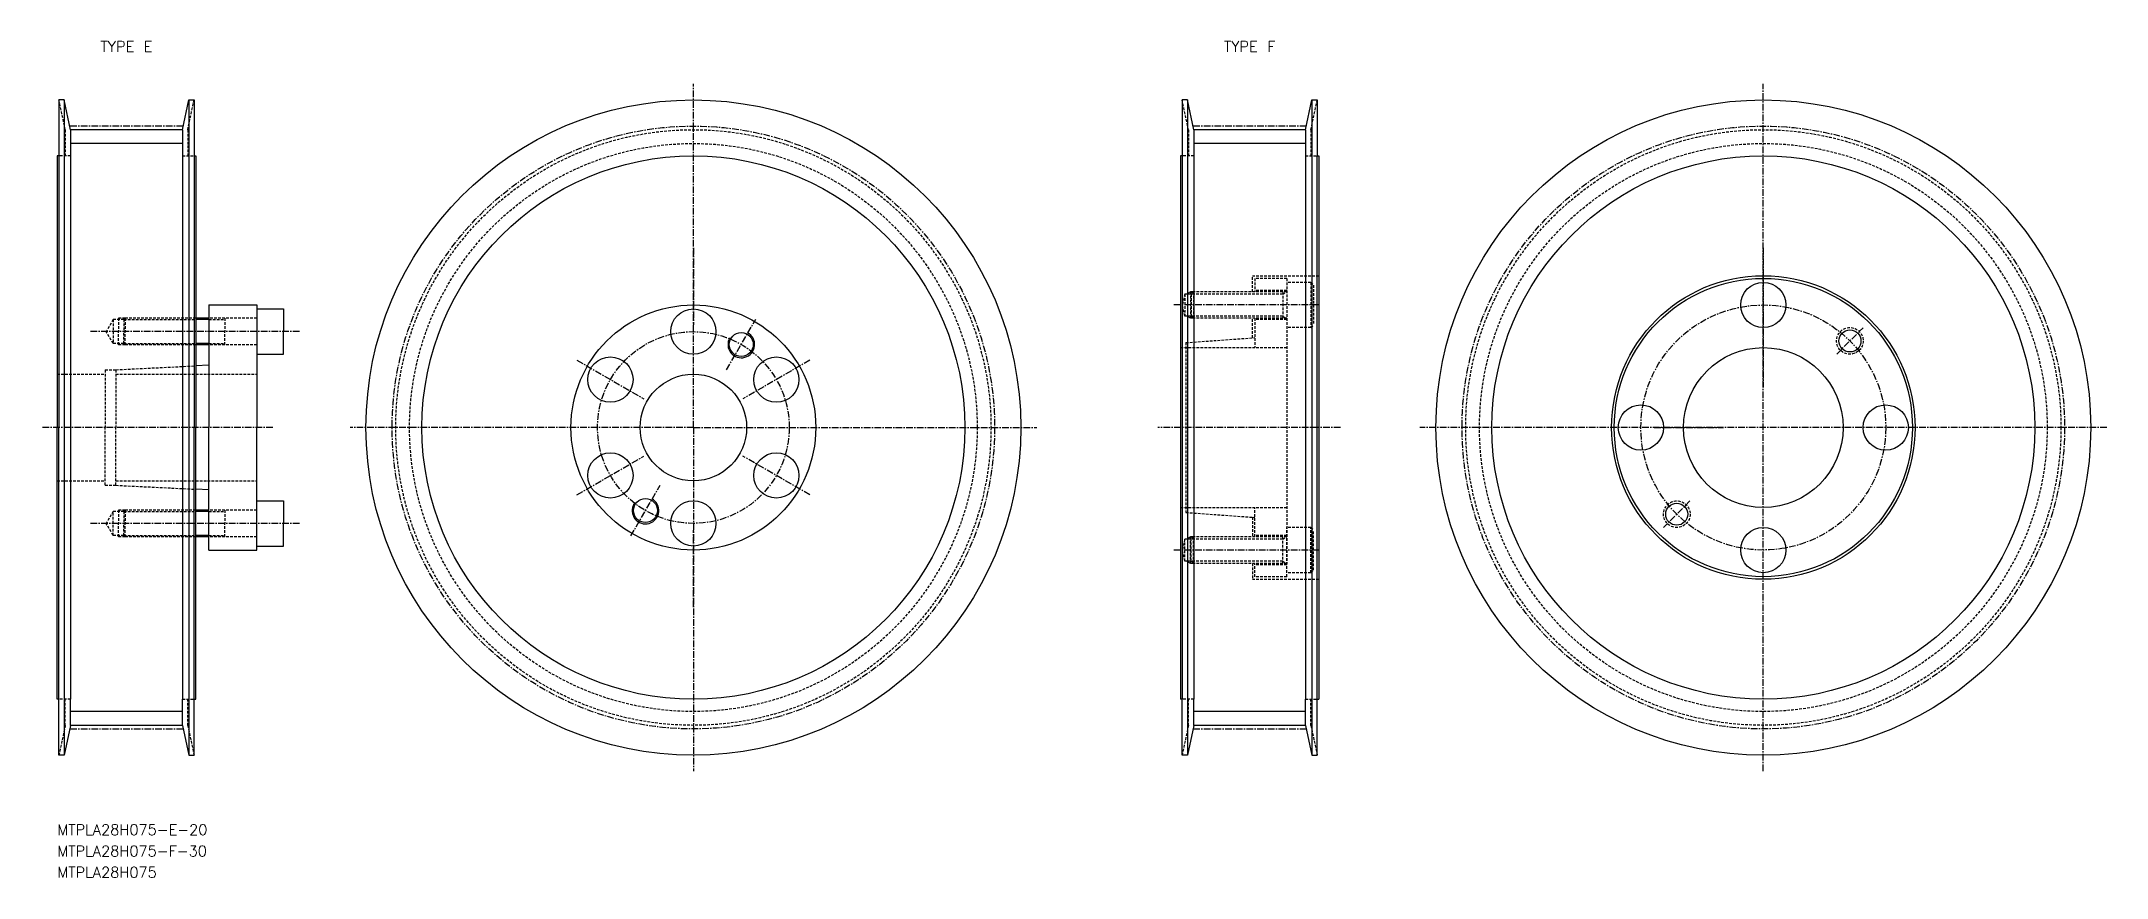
# Model space of a CAD drawing. Extents: x 301 to 689, y 1609 to 1766.
import ezdxf
from ezdxf.enums import TextEntityAlignment as Align

# ---------------------------------------------------------------- set-up
doc = ezdxf.new("R2010")
doc.units = 0
doc.linetypes.add('CENTER', pattern=[2, 1.25, -0.25, 0.25, -0.25])
doc.linetypes.add('DASHED', pattern=[0.75, 0.5, -0.25])
doc.layers.get('0').update_dxf_attribs({"linetype": 'CONTINUOUS'})
doc.layers.add('CENTER', color=1, linetype='CENTER')
doc.styles.add('MISUMI', font='txt.shx')

msp = doc.modelspace()

# ---------------------------------------------------------------- linework, layer by layer
at = {"color": 7, "linetype": 'CONTINUOUS'}
for p, q in [((304.11, 1754.88), (304.11, 1744.38)), ((305.11, 1754.88), (304.11, 1754.88)), ((305.11, 1754.88), (305.11, 1631.88)), ((306.31, 1749.29), (305.11, 1754.88)), ((327.31, 1749.29), (328.51, 1754.88)), ((328.51, 1754.88), (328.51, 1631.88)), ((328.51, 1754.88), (329.51, 1754.88)), ((329.51, 1754.88), (329.51, 1744.38)), ((515.1, 1754.88), (515.1, 1744.38)), ((516.1, 1754.88), (515.1, 1754.88)), ((516.1, 1754.88), (516.1, 1631.88)), ((517.3, 1749.29), (516.1, 1754.88)), ((538.3, 1749.29), (539.5, 1754.88)), ((539.5, 1754.88), (539.5, 1631.88)), ((539.5, 1754.88), (540.5, 1754.88)), ((540.5, 1754.88), (540.5, 1744.38)), ((327.31, 1749.29), (306.31, 1749.29)), ((306.31, 1749.29), (306.31, 1744.38)), ((327.31, 1749.29), (327.31, 1744.38)), ((538.3, 1749.29), (517.3, 1749.29)), ((517.3, 1749.29), (517.3, 1744.38)), ((538.3, 1749.29), (538.3, 1744.38)), ((303.81, 1744.38), (303.81, 1693.38)), ((304.11, 1744.38), (303.81, 1744.38)), ((304.11, 1744.38), (304.11, 1693.38)), ((306.31, 1744.38), (306.31, 1642.38)), ((327.31, 1744.38), (327.31, 1642.38)), ((329.51, 1744.38), (329.51, 1693.38)), ((329.51, 1744.38), (329.81, 1744.38)), ((329.81, 1744.38), (329.81, 1713.88)), ((514.8, 1744.38), (514.8, 1642.38)), ((515.1, 1744.38), (514.8, 1744.38)), ((515.1, 1744.38), (515.1, 1642.38)), ((517.3, 1744.38), (517.3, 1642.38)), ((538.3, 1744.38), (538.3, 1642.38)), ((540.5, 1642.38), (540.5, 1744.38)), ((540.5, 1744.38), (540.8, 1744.38)), ((540.8, 1744.38), (540.8, 1642.38)), ((332.31, 1716.38), (332.31, 1713.88)), ((332.31, 1716.38), (341.31, 1716.38)), ((341.31, 1716.38), (341.31, 1715.63)), ((341.31, 1715.63), (346.31, 1715.63)), ((341.31, 1715.63), (341.31, 1707.13)), ((346.31, 1715.63), (346.31, 1711.38)), ((329.81, 1713.88), (329.81, 1708.88)), ((332.31, 1713.88), (329.81, 1713.88)), ((332.31, 1713.88), (332.31, 1708.88)), ((346.31, 1707.13), (346.31, 1711.38)), ((332.31, 1708.88), (329.81, 1708.88)), ((329.81, 1708.88), (329.81, 1704.95)), ((332.31, 1708.88), (332.31, 1705.08)), ((341.31, 1707.13), (341.31, 1693.38)), ((341.31, 1707.13), (346.31, 1707.13)), ((332.31, 1705.08), (329.81, 1704.95)), ((329.81, 1704.95), (329.81, 1693.38)), ((332.31, 1705.08), (332.31, 1693.38)), ((303.81, 1642.38), (303.81, 1693.38)), ((304.11, 1642.38), (304.11, 1693.38)), ((329.51, 1642.38), (329.51, 1693.38)), ((329.81, 1681.8), (329.81, 1693.38)), ((332.31, 1681.68), (332.31, 1693.38)), ((341.31, 1679.63), (341.31, 1693.38)), ((332.31, 1681.68), (329.81, 1681.8)), ((329.81, 1677.88), (329.81, 1681.8)), ((332.31, 1677.88), (332.31, 1681.68)), ((329.81, 1672.88), (329.81, 1677.88)), ((332.31, 1677.88), (329.81, 1677.88)), ((332.31, 1672.88), (332.31, 1677.88)), ((341.31, 1671.13), (341.31, 1679.63)), ((341.31, 1679.63), (346.31, 1679.63)), ((346.31, 1679.63), (346.31, 1675.38)), ((329.81, 1642.38), (329.81, 1672.88)), ((332.31, 1672.88), (329.81, 1672.88)), ((332.31, 1670.38), (332.31, 1672.88)), ((346.31, 1671.13), (346.31, 1675.38)), ((332.31, 1670.38), (341.31, 1670.38)), ((341.31, 1671.13), (346.31, 1671.13)), ((341.31, 1670.38), (341.31, 1671.13)), ((304.11, 1642.38), (303.81, 1642.38)), ((304.11, 1631.88), (304.11, 1642.38)), ((306.31, 1637.47), (306.31, 1642.38)), ((327.31, 1637.47), (327.31, 1642.38)), ((329.51, 1631.88), (329.51, 1642.38)), ((329.51, 1642.38), (329.81, 1642.38)), ((515.1, 1642.38), (514.8, 1642.38)), ((515.1, 1631.88), (515.1, 1642.38)), ((517.3, 1637.47), (517.3, 1642.38)), ((538.3, 1637.47), (538.3, 1642.38)), ((540.5, 1631.88), (540.5, 1642.38)), ((540.5, 1642.38), (540.8, 1642.38)), ((306.31, 1637.47), (305.11, 1631.88)), ((327.31, 1637.47), (306.31, 1637.47)), ((327.31, 1637.47), (328.51, 1631.88)), ((517.3, 1637.47), (516.1, 1631.88)), ((538.3, 1637.47), (517.3, 1637.47)), ((538.3, 1637.47), (539.5, 1631.88)), ((305.11, 1631.88), (304.11, 1631.88)), ((328.51, 1631.88), (329.51, 1631.88)), ((516.1, 1631.88), (515.1, 1631.88)), ((539.5, 1631.88), (540.5, 1631.88))]:
    msp.add_line(p, q, dxfattribs=at)
at = {"color": 3, "linetype": 'DASHED'}
for p, q in [((305.31, 1749.29), (304.11, 1754.88)), ((328.31, 1749.29), (329.51, 1754.88)), ((516.3, 1749.29), (515.1, 1754.88)), ((539.3, 1749.29), (540.5, 1754.88)), ((305.31, 1749.29), (305.31, 1744.38)), ((328.31, 1749.29), (328.31, 1744.38)), ((516.3, 1749.29), (516.3, 1744.38)), ((539.3, 1749.29), (539.3, 1744.38)), ((306.31, 1744.38), (304.11, 1744.38)), ((327.31, 1744.38), (329.51, 1744.38)), ((517.3, 1744.38), (515.1, 1744.38)), ((538.3, 1744.38), (540.5, 1744.38)), ((516.67, 1718.88), (515.92, 1718.44)), ((517.23, 1718.88), (516.67, 1718.88)), ((516.67, 1718.88), (516.67, 1713.88)), ((517.23, 1718.88), (516.8, 1718.44)), ((534.8, 1718.88), (517.23, 1718.88)), ((517.23, 1718.88), (517.23, 1713.88)), ((528.3, 1721.88), (540.8, 1721.88)), ((528.3, 1718.88), (528.3, 1721.88)), ((534.8, 1721.38), (528.8, 1721.38)), ((528.8, 1721.38), (528.8, 1718.88)), ((534.8, 1719.13), (528.8, 1719.13)), ((534, 1718.88), (534, 1713.88)), ((534, 1718.44), (534.75, 1718.88)), ((534.8, 1721.38), (534.8, 1667.88)), ((539.3, 1720.63), (534.8, 1720.63)), ((534.8, 1720.63), (534.8, 1712.13)), ((539.3, 1720.63), (539.3, 1712.13)), ((539.3, 1720.63), (539.8, 1720.13)), ((539.8, 1720.13), (539.8, 1712.63)), ((515.6, 1718.44), (515.18, 1716.38)), ((515.6, 1714.31), (515.18, 1716.38)), ((516.8, 1718.44), (515.6, 1718.44)), ((515.6, 1718.44), (515.6, 1714.31)), ((534, 1718.44), (516.8, 1718.44)), ((516.8, 1718.44), (516.8, 1714.31)), ((314.31, 1713.63), (313.01, 1711.38)), ((314.31, 1709.13), (313.01, 1711.38)), ((314.31, 1713.63), (314.31, 1709.13)), ((316.31, 1713.63), (314.31, 1713.63)), ((316.56, 1713.88), (315.31, 1713.88)), ((315.31, 1713.88), (315.31, 1711.38)), ((315.31, 1708.88), (315.31, 1711.38)), ((316.56, 1713.88), (316.31, 1713.63)), ((316.31, 1713.63), (329.81, 1713.63)), ((316.31, 1713.63), (316.31, 1711.38)), ((316.31, 1709.13), (316.31, 1711.38)), ((329.81, 1713.88), (316.56, 1713.88)), ((316.56, 1713.88), (316.56, 1711.38)), ((316.56, 1708.88), (316.56, 1711.38)), ((341.31, 1713.88), (332.31, 1713.88)), ((332.31, 1713.63), (335.31, 1713.63)), ((335.31, 1713.88), (335.31, 1711.38)), ((335.31, 1708.88), (335.31, 1711.38)), ((516.8, 1714.31), (515.6, 1714.31)), ((516.67, 1713.88), (515.92, 1714.31)), ((517.23, 1713.88), (516.67, 1713.88)), ((534, 1714.31), (516.8, 1714.31)), ((517.23, 1713.88), (516.8, 1714.31)), ((534.8, 1713.88), (517.23, 1713.88)), ((528.3, 1710.21), (528.3, 1713.88)), ((528.8, 1713.88), (528.8, 1708.38)), ((534.8, 1713.63), (528.8, 1713.63)), ((534, 1714.31), (534.75, 1713.88)), ((539.3, 1712.13), (534.8, 1712.13)), ((539.3, 1712.13), (539.8, 1712.63)), ((316.31, 1709.13), (314.31, 1709.13)), ((316.56, 1708.88), (315.31, 1708.88)), ((316.31, 1709.13), (329.81, 1709.13)), ((316.56, 1708.88), (316.31, 1709.13)), ((329.81, 1708.88), (316.56, 1708.88)), ((332.31, 1709.13), (335.31, 1709.13)), ((341.31, 1708.88), (332.31, 1708.88)), ((514.8, 1708.38), (534.8, 1708.38)), ((515.8, 1709.31), (528.8, 1710.25)), ((515.8, 1709.31), (515.8, 1677.44)), ((303.81, 1703.38), (312.81, 1703.38)), ((312.81, 1704.23), (312.81, 1693.38)), ((312.81, 1704.23), (314.81, 1704.23)), ((314.81, 1704.23), (329.81, 1704.95)), ((314.81, 1704.23), (314.81, 1693.38)), ((314.81, 1703.38), (341.31, 1703.38)), ((312.81, 1682.53), (312.81, 1693.38)), ((314.81, 1682.53), (314.81, 1693.38)), ((303.81, 1683.38), (312.81, 1683.38)), ((312.81, 1682.53), (314.81, 1682.53)), ((314.81, 1683.38), (341.31, 1683.38)), ((314.81, 1682.53), (329.81, 1681.8)), ((314.31, 1677.63), (313.01, 1675.38)), ((314.31, 1673.13), (314.31, 1677.63)), ((316.31, 1677.63), (314.31, 1677.63)), ((315.31, 1677.88), (315.31, 1675.38)), ((316.56, 1677.88), (315.31, 1677.88)), ((316.56, 1677.88), (316.31, 1677.63)), ((316.31, 1677.63), (329.81, 1677.63)), ((316.31, 1677.63), (316.31, 1675.38)), ((329.81, 1677.88), (316.56, 1677.88)), ((316.56, 1677.88), (316.56, 1675.38)), ((341.31, 1677.88), (332.31, 1677.88)), ((332.31, 1677.63), (335.31, 1677.63)), ((335.31, 1677.88), (335.31, 1675.38)), ((514.8, 1678.38), (534.8, 1678.38)), ((515.8, 1677.44), (528.8, 1676.5)), ((528.3, 1676.54), (528.3, 1672.88)), ((528.8, 1672.88), (528.8, 1678.38)), ((314.31, 1673.13), (313.01, 1675.38)), ((316.31, 1673.13), (314.31, 1673.13)), ((315.31, 1672.88), (315.31, 1675.38)), ((316.56, 1672.88), (315.31, 1672.88)), ((316.31, 1673.13), (316.31, 1675.38)), ((316.31, 1673.13), (329.81, 1673.13)), ((316.56, 1672.88), (316.31, 1673.13)), ((316.56, 1672.88), (316.56, 1675.38)), ((329.81, 1672.88), (316.56, 1672.88)), ((332.31, 1673.13), (335.31, 1673.13)), ((341.31, 1672.88), (332.31, 1672.88)), ((335.31, 1672.88), (335.31, 1675.38)), ((515.6, 1672.44), (515.18, 1670.38)), ((515.6, 1668.31), (515.6, 1672.44)), ((516.8, 1672.44), (515.6, 1672.44)), ((516.67, 1672.88), (515.92, 1672.44)), ((517.23, 1672.88), (516.67, 1672.88)), ((516.67, 1667.88), (516.67, 1672.88)), ((517.23, 1672.88), (516.8, 1672.44)), ((534, 1672.44), (516.8, 1672.44)), ((516.8, 1668.31), (516.8, 1672.44)), ((534.8, 1672.88), (517.23, 1672.88)), ((517.23, 1667.88), (517.23, 1672.88)), ((534.8, 1673.13), (528.8, 1673.13)), ((534, 1667.88), (534, 1672.88)), ((534, 1672.44), (534.75, 1672.88)), ((539.3, 1674.63), (534.8, 1674.63)), ((534.8, 1665.38), (534.8, 1674.63)), ((539.3, 1666.13), (539.3, 1674.63)), ((539.3, 1674.63), (539.8, 1674.13)), ((539.8, 1666.63), (539.8, 1674.13)), ((515.6, 1668.31), (515.18, 1670.38)), ((516.8, 1668.31), (515.6, 1668.31)), ((516.67, 1667.88), (515.92, 1668.31)), ((517.23, 1667.88), (516.67, 1667.88)), ((534, 1668.31), (516.8, 1668.31)), ((517.23, 1667.88), (516.8, 1668.31)), ((534.8, 1667.88), (517.23, 1667.88)), ((528.3, 1667.88), (528.3, 1664.88)), ((528.3, 1664.88), (540.8, 1664.88)), ((528.8, 1665.38), (528.8, 1667.88)), ((534.8, 1667.63), (528.8, 1667.63)), ((534.8, 1665.38), (528.8, 1665.38)), ((534, 1668.31), (534.75, 1667.88)), ((539.3, 1666.13), (534.8, 1666.13)), ((539.3, 1666.13), (539.8, 1666.63)), ((306.31, 1642.38), (304.11, 1642.38)), ((305.31, 1637.47), (305.31, 1642.38)), ((327.31, 1642.38), (329.51, 1642.38)), ((328.31, 1637.47), (328.31, 1642.38)), ((517.3, 1642.38), (515.1, 1642.38)), ((516.3, 1637.47), (516.3, 1642.38)), ((538.3, 1642.38), (540.5, 1642.38)), ((539.3, 1637.47), (539.3, 1642.38)), ((305.31, 1637.47), (304.11, 1631.88)), ((328.31, 1637.47), (329.51, 1631.88)), ((516.3, 1637.47), (515.1, 1631.88)), ((539.3, 1637.47), (540.5, 1631.88))]:
    msp.add_line(p, q, dxfattribs=at)
at = {"color": 3, "linetype": 'CONTINUOUS'}
for p, q in [((327.31, 1746.7), (306.31, 1746.7)), ((538.3, 1746.7), (517.3, 1746.7)), ((327.31, 1640.06), (306.31, 1640.06)), ((538.3, 1640.06), (517.3, 1640.06))]:
    msp.add_line(p, q, dxfattribs=at)
at = {"color": 3}
for p, q in [((332.31, 1713.63), (329.81, 1713.63)), ((332.31, 1709.13), (329.81, 1709.13)), ((332.31, 1677.63), (329.81, 1677.63)), ((332.31, 1673.13), (329.81, 1673.13))]:
    msp.add_line(p, q, dxfattribs=at)
at = {"color": 7, "linetype": 'CONTINUOUS'}
for centre, radius in [((423.3, 1693.38), 61.5), ((624.29, 1693.38), 61.5), ((423.3, 1693.38), 51), ((624.29, 1693.38), 51), ((624.29, 1693.38), 28.5), ((624.29, 1693.38), 28), ((624.29, 1716.38), 4.25), ((423.3, 1693.38), 23), ((423.3, 1693.38), 23), ((423.3, 1711.38), 4.25), ((432.3, 1708.96), 2.25), ((640.55, 1709.64), 2.07), ((624.29, 1693.38), 15), ((407.71, 1702.38), 4.25), ((423.3, 1693.38), 10), ((438.89, 1702.38), 4.25), ((601.29, 1693.38), 4.25), ((647.29, 1693.38), 4.25), ((407.71, 1684.38), 4.25), ((438.89, 1684.38), 4.25), ((414.3, 1677.79), 2.25), ((423.3, 1675.38), 4.25), ((608.03, 1677.11), 2.07), ((624.29, 1670.38), 4.25)]:
    msp.add_circle(centre, radius, dxfattribs=at)
at = {"color": 3, "linetype": 'DASHED'}
for centre, radius in [((423.3, 1693.38), 55.91), ((423.3, 1693.38), 53.32), ((624.29, 1693.38), 55.91), ((624.29, 1693.38), 53.32), ((640.55, 1709.64), 2.5), ((608.03, 1677.11), 2.5)]:
    msp.add_circle(centre, radius, dxfattribs=at)
at = {"color": 3}
for centre in [(432.3, 1708.96), (414.3, 1677.79)]:
    msp.add_arc(centre, 2.5, 150, 62, dxfattribs=at)
at = {"layer": 'CENTER', "color": 1, "linetype": 'CENTER'}
for p, q in [((423.3, 1693.38), (423.3, 1757.88)), ((624.29, 1628.88), (624.29, 1757.88)), ((327.46, 1749.97), (306.16, 1749.97)), ((538.45, 1749.97), (517.15, 1749.97)), ((423.3, 1727.13), (423.3, 1712.63)), ((624.29, 1727.13), (624.29, 1712.63)), ((540.8, 1716.38), (513.52, 1716.38)), ((349.31, 1711.38), (310.01, 1711.38)), ((429.55, 1704.2), (435.05, 1713.73)), ((624.29, 1713.88), (624.29, 1700.88)), ((638.08, 1707.16), (643.03, 1712.11)), ((401.43, 1706), (413.99, 1698.75)), ((445.17, 1706), (432.61, 1698.75)), ((344.31, 1693.38), (300.81, 1693.38)), ((423.3, 1693.38), (358.8, 1693.38)), ((423.3, 1693.38), (487.8, 1693.38)), ((423.3, 1693.38), (423.3, 1628.88)), ((544.85, 1693.38), (510.53, 1693.38)), ((688.79, 1693.38), (559.79, 1693.38)), ((603.79, 1693.38), (616.79, 1693.38)), ((644.79, 1693.38), (631.79, 1693.38)), ((401.43, 1680.75), (413.99, 1688)), ((445.17, 1680.75), (432.61, 1688)), ((624.29, 1672.88), (624.29, 1685.88)), ((411.55, 1673.02), (417.05, 1682.55)), ((610.5, 1679.59), (605.55, 1674.64)), ((349.31, 1675.38), (310.01, 1675.38)), ((423.3, 1659.63), (423.3, 1674.13)), ((540.8, 1670.38), (513.52, 1670.38)), ((327.46, 1636.78), (306.16, 1636.78)), ((538.45, 1636.78), (517.15, 1636.78))]:
    msp.add_line(p, q, dxfattribs=at)
for centre, radius in [((423.3, 1693.38), 56.59), ((624.29, 1693.38), 56.59), ((624.29, 1693.38), 23), ((423.3, 1693.38), 18)]:
    msp.add_circle(centre, radius, dxfattribs=at)

# ---------------------------------------------------------------- texts
at = {"color": 7, "linetype": 'CONTINUOUS', "style": 'MISUMI'}
for s, p in [('TYPE E', (316.81, 1764.88)), ('TYPE F', (527.8, 1764.88))]:
    msp.add_text(s, height=2, dxfattribs=at).set_placement(p, align=Align.MIDDLE_CENTER)
for s, p in [('MTPLA28H075-E-20', (303.81, 1616.88)), ('MTPLA28H075-F-30', (303.81, 1612.88)), ('MTPLA28H075', (303.81, 1608.88))]:
    msp.add_text(s, height=2, dxfattribs=at).set_placement(p)

doc.saveas('drawing.dxf')
